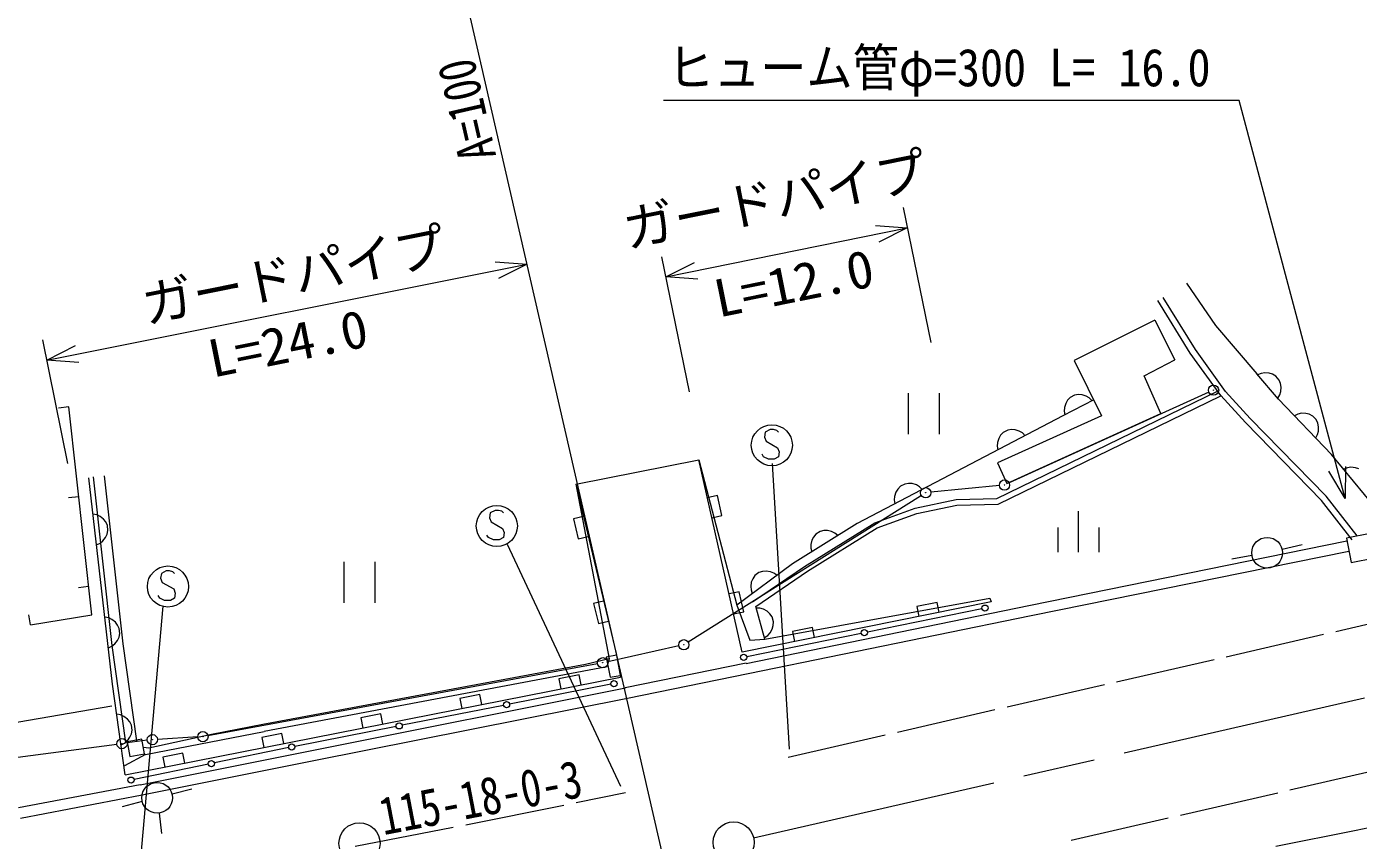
# Model space of a CAD drawing. Units: millimetres, scale not verified. Extents: x -242 to 680000, y -290 to 380000.
# Drawn here: x 330095 to 394914, y 279164 to 318780 of the extents above; entities that cross this region are included whole.
import ezdxf
from ezdxf.enums import TextEntityAlignment as Align

# ---------------------------------------------------------------- set-up
doc = ezdxf.new("R2010")
doc.units = ezdxf.units.MM
doc.header["$LTSCALE"] = 1000
doc.linetypes.add('CHAIN', pattern=[18.5, 12, -1.5, 3.5, -1.5])
for name, color, linetype, lineweight in [('M-BGD', 7, 'Continuous', 13), ('M-BGD-EXST', 7, 'Continuous', 13), ('M-BMK', 2, 'CHAIN', 13), ('M-BMK-ROW', 30, 'Continuous', 13), ('M-BMK-SRVR', 3, 'Continuous', 13), ('M-STR-HTXT', 7, 'Continuous', 13), ('M-STR-STRC', 7, 'Continuous', 13)]:
    doc.layers.add(name, color=color, linetype=linetype, lineweight=lineweight)
doc.styles.add('ＭＳ ゴシック', font='')
doc.styles.get('ＭＳ ゴシック').set_extended_font_data('MS Gothic')

msp = doc.modelspace()

# ---------------------------------------------------------------- linework, layer by layer
at = {"layer": 'M-BGD'}
for p, q in [((386556, 306289), (387959, 304224)), ((386734, 302888), (385153, 305440)), ((386983, 303055), (385408, 305598)), ((385010, 304496), (381073, 302532)), ((385010, 304496), (385973, 302566)), ((387959, 304224), (389970, 301872)), ((388220, 300824), (386734, 302888)), ((388454, 301013), (386983, 303055)), ((381073, 302532), (382415, 299840)), ((384487, 301773), (385973, 302566)), ((385304, 299940), (384487, 301773)), ((391028, 300641), (389970, 301872)), ((390186, 301897), (390010, 301825)), ((390358, 301927), (390186, 301897)), ((390570, 301911), (390358, 301927)), ((390736, 301856), (390570, 301911)), ((390899, 301758), (390736, 301856)), ((391055, 301576), (390899, 301758)), ((391127, 301401), (391055, 301576)), ((373002, 300938), (373002, 298938)), ((374522, 298938), (374522, 300938)), ((377314, 295807), (388097, 301048)), ((377380, 295539), (388215, 300805)), ((381104, 300836), (380891, 300725)), ((381291, 300866), (381104, 300836)), ((381466, 300856), (381291, 300866)), ((381668, 300793), (381466, 300856)), ((381818, 300701), (381668, 300793)), ((389420, 299507), (388220, 300824)), ((389642, 299709), (388454, 301013)), ((390988, 300688), (391085, 300851)), ((391085, 300851), (391140, 301017)), ((391156, 301228), (391127, 301401)), ((391140, 301017), (391156, 301228)), ((332152, 300264), (331654, 300209)), ((333261, 290143), (332152, 300264)), ((382043, 300616), (380536, 299828)), ((380605, 300236), (380595, 300062)), ((380668, 300439), (380605, 300236)), ((380760, 300588), (380668, 300439)), ((380891, 300725), (380760, 300588)), ((381954, 300570), (381818, 300701)), ((393612, 297952), (391028, 300641)), ((380536, 299828), (370517, 294587)), ((382415, 299840), (377348, 297548)), ((377801, 296545), (385304, 299940)), ((380595, 300062), (380625, 299874)), ((393123, 295716), (389420, 299507)), ((393349, 295914), (389642, 299709)), ((391972, 299919), (391800, 299837)), ((392142, 299958), (391972, 299919)), ((392354, 299953), (392142, 299958)), ((392523, 299907), (392354, 299953)), ((392691, 299819), (392523, 299907)), ((392857, 299646), (392691, 299819)), ((392939, 299475), (392857, 299646)), ((392978, 299304), (392939, 299475)), ((377502, 298884), (377410, 298735)), ((377633, 299021), (377502, 298884)), ((377846, 299132), (377633, 299021)), ((378033, 299162), (377846, 299132)), ((378208, 299152), (378033, 299162)), ((378410, 299088), (378208, 299152)), ((378560, 298997), (378410, 299088)), ((378696, 298866), (378560, 298997)), ((392840, 298755), (392928, 298923)), ((392928, 298923), (392974, 299092)), ((392974, 299092), (392978, 299304)), ((377347, 298532), (377337, 298358)), ((377337, 298358), (377367, 298170)), ((377410, 298735), (377347, 298532)), ((356828, 296513), (362807, 297695)), ((364927, 288333), (362807, 297695)), ((362807, 297695), (364662, 290619)), ((377348, 297548), (377801, 296545)), ((395755, 295360), (393612, 297952)), ((333876, 296916), (334781, 288725)), ((394382, 297302), (394205, 297234)), ((394555, 297328), (394382, 297302)), ((394766, 297308), (394555, 297328)), ((394931, 297250), (394766, 297308)), ((334280, 286777), (333120, 296811)), ((333330, 296855), (334235, 288657)), ((356828, 296513), (358783, 288263)), ((356828, 296513), (358450, 288005)), ((372492, 296264), (372401, 296114)), ((372624, 296400), (372492, 296264)), ((372836, 296511), (372624, 296400)), ((373024, 296542), (372836, 296511)), ((373198, 296531), (373024, 296542)), ((373401, 296468), (373198, 296531)), ((373550, 296377), (373401, 296468)), ((373687, 296245), (373550, 296377)), ((332631, 295892), (332134, 295838)), ((363714, 295953), (363226, 295843)), ((363935, 294978), (363714, 295953)), ((372337, 295912), (372327, 295737)), ((372327, 295737), (372358, 295550)), ((372401, 296114), (372337, 295912)), ((373343, 295340), (375341, 295755)), ((375341, 295755), (377314, 295807)), ((394615, 293799), (393123, 295716)), ((394852, 293983), (393349, 295914)), ((333510, 295008), (333324, 295047)), ((333669, 294936), (333510, 295008)), ((333836, 294804), (333669, 294936)), ((357201, 294937), (356715, 294821)), ((363447, 294867), (363935, 294978)), ((371381, 294618), (373343, 295340)), ((371500, 294374), (373418, 295080)), ((373418, 295080), (375373, 295486)), ((375373, 295486), (377380, 295539)), ((381282, 295191), (381282, 293191)), ((333942, 294666), (333836, 294804)), ((334023, 294494), (333942, 294666)), ((334050, 294255), (334023, 294494)), ((356715, 294821), (356945, 293848)), ((370517, 294587), (367367, 292625)), ((367948, 292497), (371381, 294618)), ((368095, 292270), (371500, 294374)), ((380282, 294391), (380282, 293191)), ((382282, 294391), (382282, 293191)), ((333497, 293557), (333669, 293637)), ((333669, 293637), (333807, 293744)), ((333807, 293744), (333939, 293910)), ((333939, 293910), (334011, 294070)), ((334011, 294070), (334050, 294255)), ((356945, 293848), (357432, 293964)), ((368306, 293776), (368258, 293569)), ((368386, 293931), (368306, 293776)), ((368507, 294077), (368386, 293931)), ((368711, 294204), (368507, 294077)), ((368895, 294249), (368711, 294204)), ((369070, 294251), (368895, 294249)), ((369277, 294203), (369070, 294251)), ((369433, 294124), (369277, 294203)), ((369579, 294003), (369433, 294124)), ((378881, 290596), (394348, 293740)), ((395495, 294103), (394329, 293877)), ((394329, 293877), (394557, 292699)), ((368258, 293569), (368261, 293394)), ((368261, 293394), (368305, 293210)), ((378981, 290106), (394448, 293250)), ((389736, 293029), (388752, 292848)), ((391203, 293337), (392176, 293566)), ((345535, 292729), (345535, 290729)), ((347055, 290729), (347055, 292729)), ((367367, 292625), (364662, 290619)), ((365426, 290772), (367948, 292497)), ((394557, 292699), (395723, 292925)), ((365367, 291739), (365336, 291529)), ((365434, 291901), (365367, 291739)), ((365543, 292056), (365434, 291901)), ((365735, 292199), (365543, 292056)), ((365579, 290550), (368095, 292270)), ((365916, 292258), (365735, 292199)), ((366090, 292275), (365916, 292258)), ((366300, 292244), (366090, 292275)), ((366461, 292177), (366300, 292244)), ((366617, 292069), (366461, 292177)), ((333110, 291521), (332613, 291466)), ((364774, 291272), (364286, 291162)), ((364995, 290297), (364774, 291272)), ((365336, 291529), (365353, 291355)), ((365353, 291355), (365412, 291175)), ((358179, 290812), (357693, 290696)), ((357693, 290696), (357923, 289723)), ((364662, 290619), (365295, 288905)), ((377046, 290772), (364927, 288333)), ((365121, 287782), (378881, 290596)), ((366027, 288960), (365579, 290550)), ((365789, 290468), (365599, 290476)), ((365958, 290422), (365789, 290468)), ((366143, 290318), (365958, 290422)), ((366027, 288960), (376970, 290948)), ((376593, 290442), (371014, 289303)), ((374408, 290751), (373427, 290554)), ((373427, 290554), (373526, 290064)), ((374506, 290261), (374408, 290751)), ((376970, 290948), (377046, 290772)), ((330290, 289650), (330209, 290143)), ((330290, 289650), (333261, 290143)), ((334090, 289991), (333904, 290030)), ((334249, 289919), (334090, 289991)), ((334416, 289787), (334249, 289919)), ((334522, 289649), (334416, 289787)), ((357923, 289723), (358410, 289839)), ((364507, 290186), (364995, 290297)), ((365221, 287292), (378981, 290106)), ((366270, 290198), (366143, 290318)), ((366377, 290041), (366270, 290198)), ((366442, 289810), (366377, 290041)), ((366433, 289621), (366442, 289810)), ((334603, 289477), (334522, 289649)), ((334591, 289053), (334630, 289238)), ((334630, 289238), (334603, 289477)), ((370720, 289243), (365142, 288103)), ((366007, 289033), (366164, 289139)), ((366164, 289139), (366283, 289267)), ((366283, 289267), (366387, 289452)), ((366387, 289452), (366433, 289621)), ((368348, 289532), (367368, 289335)), ((367368, 289335), (367466, 288844)), ((368447, 289042), (368348, 289532)), ((334077, 288540), (334248, 288620)), ((334235, 288657), (334901, 283927)), ((334248, 288620), (334387, 288727)), ((334387, 288727), (334519, 288893)), ((334519, 288893), (334591, 289053)), ((334781, 288725), (335446, 284003)), ((365295, 288905), (366027, 288960)), ((358450, 288005), (357295, 287720)), ((358799, 288180), (358307, 288088)), ((358307, 288088), (358491, 287105)), ((358450, 288005), (358327, 287608)), ((358783, 288263), (358998, 287114)), ((359232, 286605), (365118, 287802)), ((357295, 287720), (341596, 284801)), ((358327, 287608), (341658, 284469)), ((356982, 287225), (356001, 287031)), ((357079, 286734), (356982, 287225)), ((358491, 287105), (358983, 287197)), ((359335, 286095), (365221, 287292)), ((334894, 282347), (334280, 286777)), ((334894, 282347), (358998, 287114)), ((343973, 283547), (359238, 286586)), ((358534, 286768), (353601, 285796)), ((356001, 287031), (356098, 286540)), ((344071, 283057), (359335, 286095)), ((352161, 286271), (351180, 286077)), ((351180, 286077), (351277, 285587)), ((352258, 285781), (352161, 286271)), ((334234, 285698), (324120, 283955)), ((334671, 285270), (334484, 285304)), ((334832, 285201), (334671, 285270)), ((347340, 285318), (346359, 285124)), ((347437, 284827), (347340, 285318)), ((353307, 285738), (348374, 284767)), ((335001, 285073), (334832, 285201)), ((335111, 284937), (335001, 285073)), ((335195, 284767), (335111, 284937)), ((335228, 284529), (335195, 284767)), ((341596, 284801), (339093, 284314)), ((348080, 284709), (343147, 283737)), ((346359, 285124), (346456, 284633)), ((334860, 283903), (334997, 284013)), ((335710, 284089), (334992, 283961)), ((334992, 283961), (335118, 283249)), ((334997, 284013), (335125, 284182)), ((335125, 284182), (335193, 284343)), ((335193, 284343), (335228, 284529)), ((335837, 283376), (335710, 284089)), ((335877, 283350), (341658, 284469)), ((339093, 284314), (336041, 283647)), ((342519, 284364), (341538, 284170)), ((341538, 284170), (341635, 283680)), ((342616, 283874), (342519, 284364)), ((334690, 283819), (334860, 283903)), ((335877, 283350), (334856, 282797)), ((335118, 283249), (335837, 283376)), ((335613, 281866), (343972, 283547)), ((336041, 283647), (335782, 283687)), ((337698, 283411), (336717, 283217)), ((337795, 282920), (337698, 283411)), ((342853, 283678), (339234, 282933)), ((338940, 282872), (335322, 282127)), ((335711, 281376), (344071, 283057)), ((336717, 283217), (336814, 282726)), ((329697, 280758), (335614, 281887)), ((329790, 280246), (335711, 281376)), ((337173, 281422), (338142, 281667)), ((335719, 281050), (334751, 280799)), ((400695, 280934), (394809, 279639)), ((336538, 280493), (336661, 279501)), ((394809, 279639), (390894, 278871))]:
    msp.add_line(p, q, dxfattribs=at)
for centre, radius in [((390473, 293165), 750), ((376739, 290472), 150), ((370867, 289273), 150), ((364995, 288073), 150), ((358681, 286797), 150), ((353454, 285767), 150), ((348227, 284738), 150), ((343000, 283708), 150), ((339087, 282902), 150), ((335175, 282097), 150), ((336446, 281237), 750)]:
    msp.add_circle(centre, radius, dxfattribs=at)
at = {"layer": 'M-BGD-EXST'}
for p, q in [((366047, 299039), (366007, 298799)), ((366287, 299159), (366047, 299039)), ((366447, 299159), (366287, 299159)), ((366607, 299119), (366447, 299159)), ((366687, 299039), (366607, 299119)), ((366007, 298799), (366087, 298599)), ((366087, 298599), (366647, 298279)), ((366647, 298279), (366727, 298079)), ((365967, 297839), (365887, 297959)), ((366207, 297719), (365967, 297839)), ((366487, 297719), (366207, 297719)), ((366687, 297839), (366487, 297719)), ((366727, 298079), (366687, 297839)), ((367227, 283608), (366393, 297506)), ((352661, 295109), (352621, 294869)), ((352901, 295229), (352661, 295109)), ((353061, 295229), (352901, 295229)), ((353221, 295189), (353061, 295229)), ((353301, 295109), (353221, 295189)), ((352621, 294869), (352701, 294669)), ((352701, 294669), (353261, 294349)), ((353261, 294349), (353341, 294149)), ((352581, 293909), (352501, 294029)), ((352821, 293789), (352581, 293909)), ((353101, 293789), (352821, 293789)), ((353301, 293909), (353101, 293789)), ((353341, 294149), (353301, 293909)), ((359012, 281787), (353499, 293576)), ((336652, 292162), (336612, 291922)), ((336612, 291922), (336692, 291722)), ((336892, 292282), (336652, 292162)), ((336692, 291722), (337252, 291402)), ((337052, 292282), (336892, 292282)), ((337212, 292242), (337052, 292282)), ((337292, 292162), (337212, 292242)), ((336572, 290962), (336492, 291082)), ((337252, 291402), (337332, 291202)), ((337332, 291202), (337292, 290962)), ((335571, 277309), (336736, 290567)), ((336812, 290842), (336572, 290962)), ((337092, 290842), (336812, 290842)), ((337292, 290962), (337092, 290842))]:
    msp.add_line(p, q, dxfattribs=at)
for centre in [(366367, 298399), (352981, 294469), (336972, 291522)]:
    msp.add_circle(centre, 1000, dxfattribs=at)
at = {"layer": 'M-BMK'}
msp.add_line((365480, 279287), (460994, 301206), dxfattribs=at)
at = {"layer": 'M-BMK-ROW'}
for p, q in [((387639, 300979), (377919, 296566)), ((377442, 296438), (374103, 296111)), ((373600, 295927), (362294, 288819)), ((373643, 295953), (373600, 295927)), ((361838, 288632), (358377, 287864)), ((357887, 287764), (338921, 284259)), ((335966, 284035), (334984, 283905)), ((338425, 284198), (336463, 284083)), ((334488, 283839), (324470, 282511))]:
    msp.add_line(p, q, dxfattribs=at)
for centre, radius in [((387867, 301082), 250), ((387867, 301082), 10), ((373854, 296086), 250), ((377691, 296463), 250), ((377691, 296463), 10), ((373854, 296086), 10), ((362082, 288686), 250), ((362082, 288686), 10), ((358133, 287810), 250), ((358133, 287810), 10), ((334736, 283872), 250), ((336214, 284068), 250), ((336214, 284068), 10), ((338675, 284213), 250), ((338675, 284213), 10), ((334736, 283872), 10)]:
    msp.add_circle(centre, radius, dxfattribs=at)
at = {"layer": 'M-BMK-SRVR'}
for centre in [(346295, 279020), (364505, 279064)]:
    msp.add_circle(centre, 1000, dxfattribs=at)
at = {"layer": 'M-STR-HTXT'}
for p, q in [((361096, 278282), (351031, 322140)), ((389105, 315177), (361089, 315177)), ((394266, 295800), (389105, 315177)), ((372757, 309971), (374099, 303399)), ((361213, 306593), (372958, 308991)), ((371404, 309103), (372958, 308991)), ((372958, 308991), (371572, 308279)), ((352903, 307334), (354456, 307216)), ((362355, 301001), (361013, 307572)), ((361213, 306593), (362598, 307304)), ((331086, 302543), (354456, 307216)), ((354456, 307216), (353068, 306510)), ((362767, 306481), (361213, 306593)), ((332094, 297504), (330890, 303524)), ((331086, 302543), (332475, 303249)), ((332640, 302425), (331086, 302543)), ((394266, 295800), (393474, 297141)), ((394286, 297358), (394266, 295800))]:
    msp.add_line(p, q, dxfattribs=at)
at = {"layer": 'M-STR-STRC'}
for p, q in [((393811, 289331), (396247, 289895)), ((388471, 288107), (393210, 289196)), ((383145, 286887), (387889, 287971)), ((377817, 285660), (382562, 286747)), ((372483, 284436), (377223, 285528)), ((367155, 283215), (371888, 284308)), ((391576, 281624), (396319, 282709)), ((356842, 281008), (359241, 281488)), ((386251, 280398), (390990, 281484)), ((351475, 279922), (356236, 280876)), ((380928, 279180), (385662, 280265)), ((346091, 278879), (350862, 279805))]:
    msp.add_line(p, q, dxfattribs=at)

# ---------------------------------------------------------------- texts
at = {"layer": 'M-BMK-SRVR', "style": 'ＭＳ ゴシック', "width": 0.8}
msp.add_text('115-18-0-3', height=1833, rotation=10.9, dxfattribs=at).set_placement((347562, 278875), align=Align.BOTTOM_LEFT)
at = {"layer": 'M-STR-HTXT', "style": 'ＭＳ ゴシック', "width": 0.9}
msp.add_text('ヒューム管φ=300 L= 16.0', height=1833, dxfattribs=at).set_placement((361297, 315325), align=Align.BOTTOM_LEFT)
at = {"layer": 'M-STR-HTXT', "style": 'ＭＳ ゴシック'}
for s, rotation, width, p in [('A=100', 102.9, 0.8, (353491, 312610)), ('L=12.0', 11.4, 1.05, (363877, 304075)), ('L=24.0', 11.4, 1.05, (339252, 301147))]:
    msp.add_text(s, height=1833, rotation=rotation, dxfattribs=dict(at, width=width)).set_placement(p, align=Align.BOTTOM_LEFT)
for p in [(359447, 307453), (336024, 303775)]:
    msp.add_text('ガードパイプ', height=1833, rotation=11.4, dxfattribs=at).set_placement(p, align=Align.BOTTOM_LEFT)

doc.saveas('drawing.dxf')
